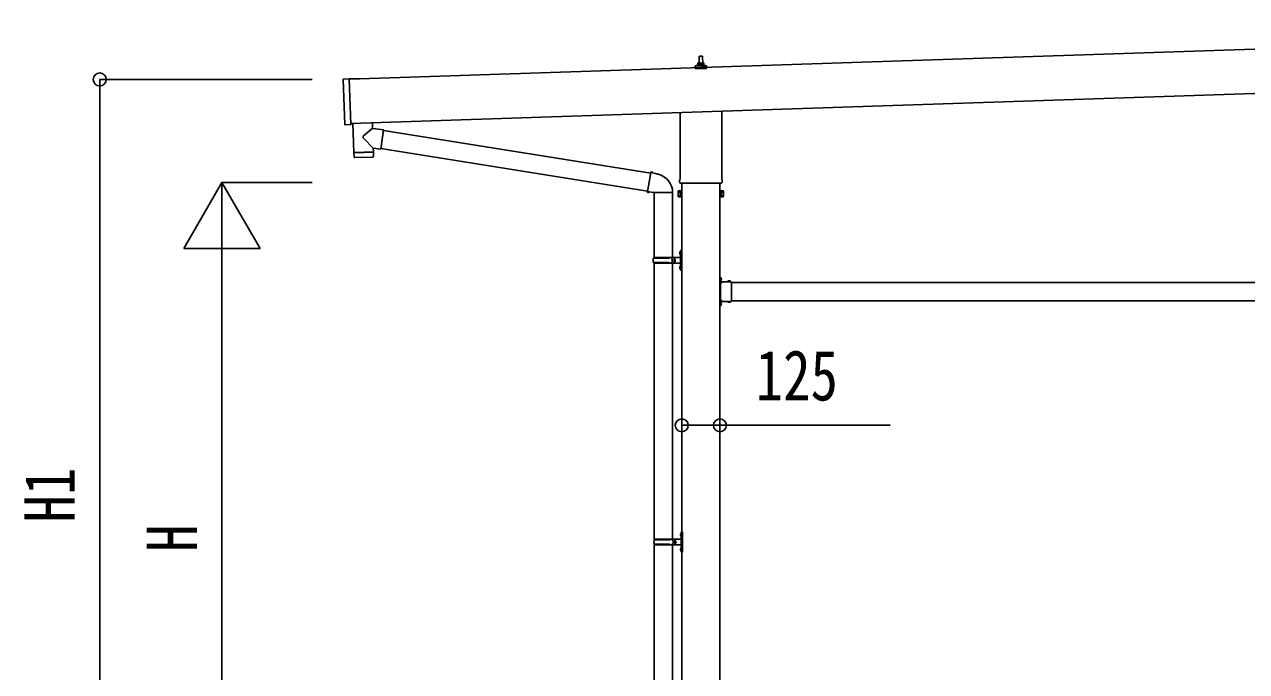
# Model space of a CAD drawing. Units: millimetres, scale not verified. Extents: x -21025 to 21025, y -14850 to 14850.
# Drawn here: x -5850 to -1848, y 1712 to 3832 of the extents above; entities that cross this region are included whole.
import ezdxf
from ezdxf.enums import TextEntityAlignment as Align

# ---------------------------------------------------------------- set-up
doc = ezdxf.new("R2010")
doc.units = ezdxf.units.MM
doc.header["$LTSCALE"] = 60
for name, color, linetype in [('0-5_YKK_13', 4, 'Continuous'), ('0-6_YKK_A1', 4, 'Continuous'), ('0-7_YKK_D', 6, 'Continuous')]:
    doc.layers.add(name, color=color, linetype=linetype)
doc.styles.add('ＭＳ ゴシック', font='')
doc.styles.get('ＭＳ ゴシック').set_extended_font_data('MS Gothic')

msp = doc.modelspace()

# ---------------------------------------------------------------- linework, layer by layer
at = {"layer": '0-5_YKK_13'}
for p, q in [((-3640.9, 3703.38), (-3640.17, 3726.9)), ((-3639.18, 3727.88), (-3630.63, 3727.88)), ((-3629.63, 3726.9), (-3628.9, 3703.38)), ((-3653.15, 3687.88), (-3653.15, 3695.59)), ((-3616.65, 3687.88), (-3653.15, 3687.88)), ((-3652.77, 3696.38), (-3617.03, 3696.38)), ((-3652.39, 3696.56), (-3645.67, 3698.19)), ((-3645.28, 3698.38), (-3624.52, 3698.38)), ((-3644.9, 3699.16), (-3644.9, 3703.38)), ((-3643.9, 3703.38), (-3625.9, 3703.38)), ((-3624.9, 3699.16), (-3624.9, 3703.38)), ((-3617.42, 3696.56), (-3624.14, 3698.19)), ((-3616.65, 3687.88), (-3616.65, 3695.59)), ((-4801.11, 3504.08), (-4806.04, 3652)), ((-4786.08, 3653.66), (-4805.07, 3653.03)), ((-4752.09, 3654.58), (-4786.08, 3653.44)), ((-3703.2, 3323.89), (-3703.2, 3543.26)), ((-3566.6, 3547.81), (-3566.6, 3323.89)), ((-4710.62, 3509.68), (-4710.01, 3491.5)), ((-4674.41, 3486.43), (-4683.37, 3423.37)), ((-4674.67, 3484.61), (-3798.77, 3345.15)), ((-4707.86, 3426.85), (-4739.35, 3459.36)), ((-4771.39, 3411.71), (-4770.72, 3398.67)), ((-4766.92, 3412.86), (-4766.87, 3411.86)), ((-4711.95, 3414.69), (-4711.94, 3413.69)), ((-4707.86, 3426.85), (-4683.37, 3423.37)), ((-4707.86, 3426.85), (-4707.45, 3414.84)), ((-4683.11, 3425.2), (-3809.19, 3286.05)), ((-4710.11, 3397.74), (-4767.62, 3395.82)), ((-3798.45, 3346.97), (-3803.98, 3315.6)), ((-3798.45, 3346.97), (-3797.31, 3348.95)), ((-3797.31, 3348.95), (-3793.74, 3348.32)), ((-3793.74, 3348.32), (-3793.33, 3345.97)), ((-3778.82, 3343.15), (-3777.13, 3341.52)), ((-3777.13, 3341.52), (-3775.01, 3341.07)), ((-3809.51, 3284.24), (-3803.98, 3315.6)), ((-3809.51, 3284.24), (-3809.11, 3281.98)), ((-3809.51, 3284.24), (-3804.36, 3283.42)), ((-3809.11, 3281.98), (-3805.55, 3281.36)), ((-3805.55, 3281.36), (-3804.36, 3283.42)), ((-3804.36, 3283.42), (-3789.76, 3281.11)), ((-3789.76, 3281.11), (-3787.55, 3282.09)), ((-3708.9, 3285.61), (-3708.14, 3286.93)), ((-3708.9, 3285.61), (-3708.9, 3268.61)), ((-3701.9, 3282.02), (-3708.14, 3282.02)), ((-3704.9, 3315.11), (-3704.9, 3320.61)), ((-3566.96, 3311.61), (-3702.84, 3311.61)), ((-3567.9, 3282.02), (-3561.66, 3282.02)), ((-3564.9, 3320.61), (-3564.9, 3315.11)), ((-3560.9, 3285.61), (-3561.66, 3286.93)), ((-3560.9, 3285.61), (-3560.9, 3268.61)), ((-3727.25, 3281.7), (-3788.44, 3281.7)), ((-3787.4, 3281.7), (-3787.4, 3068.11)), ((-3727.4, 3281.7), (-3727.4, 3068.11)), ((-3708.9, 3268.61), (-3708.14, 3267.3)), ((-3701.9, 3272.21), (-3708.14, 3272.21)), ((-3701.9, 3267.3), (-3708.14, 3267.3)), ((-3699.4, 3267.91), (-3701.9, 3267.91)), ((-3570.4, 3267.91), (-3567.9, 3267.91)), ((-3567.9, 3272.21), (-3561.66, 3272.21)), ((-3567.9, 3267.3), (-3561.66, 3267.3)), ((-3560.9, 3268.61), (-3561.66, 3267.3)), ((-3703.7, 3085.26), (-3701.66, 3084.26)), ((-3702.43, 3087.26), (-3701.8, 3087.26)), ((-3702.43, 3087.26), (-3702.43, 3078.96)), ((-3701.8, 3087.26), (-3701.8, 3078.96)), ((-3701.8, 3087.26), (-3701.4, 3086.86)), ((-3701.66, 3084.26), (-3701.05, 3083.11)), ((-3701.4, 3091.11), (-3698.4, 3092.61)), ((-3701.4, 3091.11), (-3701.4, 3059.11)), ((-3701.4, 3086.86), (-3701.4, 3079.36)), ((-3698.4, 3092.61), (-3698.4, 3059.11)), ((-3698.4, 3092.61), (-3697.4, 3092.61)), ((-3697.4, 3092.61), (-3697.4, 3059.11)), ((-3790.4, 3066.11), (-3740.07, 3066.11)), ((-3790.4, 3052.11), (-3740.07, 3052.11)), ((-3789.4, 3068.11), (-3703.4, 3068.11)), ((-3789.4, 3068.11), (-3789.4, 3066.11)), ((-3789.4, 3050.11), (-3789.4, 3052.11)), ((-3789.4, 3050.11), (-3703.4, 3050.11)), ((-3787.4, 3050.11), (-3787.4, 2145.61)), ((-3730.4, 3068.11), (-3730.4, 3063.61)), ((-3730.4, 3063.61), (-3728.4, 3063.61)), ((-3730.4, 3050.11), (-3730.4, 3054.61)), ((-3730.4, 3054.61), (-3728.4, 3054.61)), ((-3728.4, 3063.61), (-3728.4, 3059.11)), ((-3728.4, 3054.61), (-3728.4, 3059.11)), ((-3727.4, 3050.11), (-3727.4, 2145.61)), ((-3722.4, 3068.11), (-3722.4, 3059.11)), ((-3722.4, 3063.61), (-3719.4, 3063.61)), ((-3722.4, 3050.11), (-3722.4, 3059.11)), ((-3722.4, 3054.61), (-3719.4, 3054.61)), ((-3719.4, 3063.61), (-3719.4, 3059.11)), ((-3719.4, 3054.61), (-3719.4, 3059.11)), ((-3702.43, 3078.96), (-3701.8, 3078.96)), ((-3701.8, 3078.96), (-3701.4, 3079.36)), ((-3701.4, 3027.11), (-3701.4, 3059.11)), ((-3698.4, 3025.61), (-3698.4, 3059.11)), ((-3697.4, 3025.61), (-3697.4, 3059.11)), ((-3703.7, 3037.26), (-3701.66, 3036.26)), ((-3702.43, 3039.26), (-3701.8, 3039.26)), ((-3702.43, 3039.26), (-3702.43, 3030.96)), ((-3702.43, 3030.96), (-3701.8, 3030.96)), ((-3701.8, 3039.26), (-3701.8, 3030.96)), ((-3701.8, 3039.26), (-3701.4, 3038.86)), ((-3701.8, 3030.96), (-3701.4, 3031.36)), ((-3701.66, 3036.26), (-3701.05, 3035.11)), ((-3701.4, 3038.86), (-3701.4, 3031.36)), ((-3701.4, 3027.11), (-3698.4, 3025.61)), ((-3698.4, 3025.61), (-3697.4, 3025.61)), ((-3570.8, 3004.61), (-3572.4, 3004.61)), ((-3570.8, 2987.65), (-3570.8, 3004.61)), ((-3569.94, 3001.85), (-3570.1, 3001.85)), ((-3572.4, 3000.11), (-3570.8, 3000.11)), ((-3570.8, 2999.11), (-3572.4, 2999.11)), ((-3566.7, 2997.11), (-3572.4, 2997.11)), ((-3570.8, 2995.11), (-3572.4, 2995.11)), ((-3572.4, 2994.11), (-3570.8, 2994.11)), ((-3570.8, 3001.15), (-3570.8, 2993.08)), ((-3570.8, 2998.24), (-3568.14, 2999.56)), ((-3570.8, 2995.99), (-3568.14, 2994.66)), ((-3534.4, 2989.21), (-3570.8, 2989.21)), ((-3570.4, 2987.61), (-3567.4, 2987.61)), ((-3570.4, 2978.83), (-3570.4, 2985.61)), ((-3570.4, 2936.83), (-3570.4, 2977.4)), ((-3569.94, 2992.38), (-3570.1, 2992.38)), ((-3547.14, 2990.08), (-3547.14, 2989.91)), ((-3538.37, 2989.21), (-3546.44, 2989.21)), ((-3543.53, 2989.21), (-3544.85, 2991.87)), ((-3541.28, 2989.21), (-3539.95, 2991.87)), ((-3537.67, 2990.08), (-3537.67, 2989.91)), ((-3534.4, 2978.83), (-3534.4, 2989.21)), ((-3534.4, 2936.83), (-3534.4, 2977.4)), ((-3570.8, 2909.61), (-3570.8, 2926.57)), ((-3534.4, 2925.01), (-3570.8, 2925.01)), ((-3570.4, 2928.61), (-3570.4, 2935.4)), ((-3567.4, 2926.61), (-3570.4, 2926.61)), ((-3569.94, 2921.85), (-3570.1, 2921.85)), ((-3547.14, 2924.15), (-3547.14, 2924.31)), ((-3538.37, 2925.01), (-3546.44, 2925.01)), ((-3543.53, 2925.01), (-3544.85, 2922.36)), ((-3541.28, 2925.01), (-3539.95, 2922.36)), ((-3537.67, 2924.15), (-3537.67, 2924.31)), ((-3534.4, 2925.01), (-3534.4, 2935.4)), ((-3570.8, 2919.11), (-3572.4, 2919.11)), ((-3570.8, 2915.11), (-3572.4, 2915.11)), ((-3570.8, 2909.61), (-3572.4, 2909.61)), ((-3570.8, 2921.15), (-3570.8, 2913.08)), ((-3570.8, 2918.24), (-3568.14, 2919.56)), ((-3570.8, 2915.99), (-3568.14, 2914.66)), ((-3569.94, 2912.38), (-3570.1, 2912.38)), ((-3701.2, 2162.76), (-3699.16, 2161.76)), ((-3699.93, 2164.76), (-3699.3, 2164.76)), ((-3699.93, 2164.76), (-3699.93, 2156.46)), ((-3699.3, 2164.76), (-3699.3, 2156.46)), ((-3699.3, 2164.76), (-3698.9, 2164.36)), ((-3699.16, 2161.76), (-3698.55, 2160.61)), ((-3698.9, 2168.61), (-3695.9, 2170.11)), ((-3698.9, 2168.61), (-3698.9, 2136.61)), ((-3698.9, 2164.36), (-3698.9, 2156.86)), ((-3695.9, 2170.11), (-3695.9, 2136.61)), ((-3695.9, 2170.11), (-3694.9, 2170.11)), ((-3694.9, 2170.11), (-3694.9, 2136.61)), ((-3787.9, 2143.61), (-3737.57, 2143.61)), ((-3787.9, 2129.61), (-3737.57, 2129.61)), ((-3787.4, 2127.62), (-3787.4, 1223.11)), ((-3786.9, 2145.61), (-3700.9, 2145.61)), ((-3786.9, 2145.61), (-3786.9, 2143.61)), ((-3786.9, 2127.61), (-3786.9, 2129.61)), ((-3786.9, 2127.61), (-3700.9, 2127.61)), ((-3727.9, 2145.61), (-3727.9, 2141.11)), ((-3727.9, 2141.11), (-3725.9, 2141.11)), ((-3727.9, 2127.61), (-3727.9, 2132.11)), ((-3727.9, 2132.11), (-3725.9, 2132.11)), ((-3727.4, 2127.62), (-3727.4, 1223.11)), ((-3725.9, 2141.11), (-3725.9, 2136.61)), ((-3725.9, 2132.11), (-3725.9, 2136.61)), ((-3719.9, 2145.61), (-3719.9, 2136.61)), ((-3719.9, 2141.11), (-3716.9, 2141.11)), ((-3719.9, 2127.61), (-3719.9, 2136.61)), ((-3719.9, 2132.11), (-3716.9, 2132.11)), ((-3716.9, 2141.11), (-3716.9, 2136.61)), ((-3716.9, 2132.11), (-3716.9, 2136.61)), ((-3699.93, 2156.46), (-3699.3, 2156.46)), ((-3699.3, 2156.46), (-3698.9, 2156.86)), ((-3698.9, 2104.61), (-3698.9, 2136.61)), ((-3695.9, 2103.11), (-3695.9, 2136.61)), ((-3694.9, 2103.11), (-3694.9, 2136.61)), ((-3701.2, 2114.76), (-3699.16, 2113.76)), ((-3699.93, 2116.76), (-3699.3, 2116.76)), ((-3699.93, 2116.76), (-3699.93, 2108.46)), ((-3699.93, 2108.46), (-3699.3, 2108.46)), ((-3699.3, 2116.76), (-3699.3, 2108.46)), ((-3699.3, 2116.76), (-3698.9, 2116.36)), ((-3699.3, 2108.46), (-3698.9, 2108.86)), ((-3699.16, 2113.76), (-3698.55, 2112.61)), ((-3698.9, 2116.36), (-3698.9, 2108.86)), ((-3698.9, 2104.61), (-3695.9, 2103.11)), ((-3695.9, 2103.11), (-3694.9, 2103.11))]:
    msp.add_line(p, q, dxfattribs=at)
for points in [[(-4786.08, 3653.66), (-4781.09, 3503.75), (-4800.07, 3503.11)], [(-4786.04, 3652.45), (-4752.06, 3653.58), (-4752.09, 3654.58)], [(-4774.58, 3507.55), (-4771.42, 3412.71), (-4707.45, 3414.84)], [(-4710.01, 3491.5), (-4712.1, 3489.73), (-4739.32, 3466.69)], [(-4674.41, 3486.43), (-4700.32, 3490.12), (-4710.01, 3491.5)], [(-4707.21, 3400.79), (-4707.42, 3413.84), (-4771.39, 3411.71)], [(-3798.45, 3346.97), (-3793.33, 3345.97), (-3778.82, 3343.15)], [(-3701.9, 3267.3), (-3701.9, 3286.93), (-3708.14, 3286.93)], [(-3701.9, 3267.91), (-3701.9, 3286.31), (-3699.4, 3286.31)], [(-3567.9, 3267.91), (-3567.9, 3286.31), (-3570.4, 3286.31)], [(-3567.9, 3267.3), (-3567.9, 3286.93), (-3561.66, 3286.93)], [(-3703.7, 3080.97), (-3701.66, 3081.96), (-3701.05, 3083.11)], [(-3703.7, 3032.97), (-3701.66, 3033.96), (-3701.05, 3035.11)], [(-3572.4, 2989.61), (-3572.4, 2995.61), (-3572.4, 2998.61), (-3572.4, 3004.61)], [(-3570.4, 2985.61), (-3567.4, 2985.61), (-3567.4, 2989.21)], [(-3572.4, 2909.61), (-3572.4, 2915.61), (-3572.4, 2918.61), (-3572.4, 2924.61)], [(-3570.4, 2928.61), (-3567.4, 2928.61), (-3567.4, 2925.01)], [(-3701.2, 2158.47), (-3699.16, 2159.46), (-3698.55, 2160.61)], [(-3701.2, 2110.47), (-3699.16, 2111.46), (-3698.55, 2112.61)]]:
    msp.add_lwpolyline(points, dxfattribs=at)
for points in [[(-3699.4, 3266.61), (-3699.4, 3287.61), (-3697.4, 3287.61), (-3697.4, 3266.61)], [(-3570.4, 3266.61), (-3570.4, 3287.61), (-3572.4, 3287.61), (-3572.4, 3266.61)]]:
    msp.add_lwpolyline(points, close=True, dxfattribs=at)
for centre, radius, start, end in [((-3639.18, 3726.88), 1, 90, 178.60509), ((-3630.63, 3726.88), 1, 1.39491, 90), ((-3652.15, 3695.59), 1, 103.62699, 180), ((-3645.9, 3699.16), 1, 283.62699, 0), ((-3640.82, 3702.74), 4.13, 90, 171.17633), ((-3643.9, 3702.38), 1, 90, 180), ((-3631.57, 3703.38), 4.83, 133.60282, 180), ((-3638.23, 3703.38), 4.83, 0, 46.39718), ((-3628.99, 3702.74), 4.13, 8.82367, 90), ((-3625.9, 3702.38), 1, 0, 90), ((-3623.9, 3699.16), 1, 180, 256.37301), ((-3617.65, 3695.59), 1, 0, 76.37301), ((-4805.04, 3652.03), 1, 91.90915, 181.90915), ((-4800.11, 3504.11), 1, 181.90915, 271.90915), ((-4735.93, 3463.01), 5, 132.56466, 226.88314), ((-4767.73, 3398.82), 3, 182.90915, 271.95747), ((-4710.21, 3400.74), 3, 271.90915, 0.90915), ((-3787.55, 3282.09), 60.3, 359.62495, 78), ((-3700.9, 3320.61), 4, 125.09963, 180), ((-3568.9, 3320.61), 4, 0, 54.90037), ((-3704.56, 3284.48), 4.34, 145.61575, 214.38425), ((-3692.66, 3277.11), 16.24, 162.41205, 197.58795), ((-3700.9, 3315.11), 4, 180, 194.47751), ((-3700.9, 3315.11), 4, 194.47751, 241.04498), ((-3568.9, 3315.11), 4, 298.95502, 345.52249), ((-3568.9, 3315.11), 4, 345.52249, 0), ((-3565.25, 3284.48), 4.34, 325.61575, 34.38425), ((-3577.14, 3277.11), 16.24, 342.41205, 17.58795), ((-3704.56, 3269.75), 4.34, 145.61575, 214.38425), ((-3565.25, 3269.75), 4.34, 325.61575, 34.38425), ((-3698.1, 3083.11), 6, 136.21765, 223.78235), ((-3741.65, 3059.11), 49.25, 171.82876, 180.00002), ((-3741.65, 3059.11), 49.25, 180.00002, 188.17127), ((-3740.07, 3068.11), 2, 270, 359.99998), ((-3740.07, 3050.11), 2, 0.00005, 90.00004), ((-3703.4, 3070.11), 2, 270, 359.99998), ((-3703.4, 3048.11), 2, 0.00005, 90.00004), ((-3698.1, 3035.11), 6, 136.21765, 223.78235), ((-3570.1, 3001.15), 0.7, 90, 180), ((-3569.94, 3000.99), 0.862, 39.12355, 90), ((-3570.4, 2989.61), 2, 180, 270), ((-3570.1, 2993.08), 0.7, 180, 270), ((-3571.1, 2978.11), 1, 314.427, 45.573), ((-3569.94, 2993.24), 0.862, 270, 320.87645), ((-3574.7, 2997.11), 7, 0, 39.12355), ((-3574.7, 2997.11), 7, 320.87645, 0), ((-3546.44, 2989.91), 0.7, 180, 270), ((-3546.27, 2990.08), 0.862, 129.12355, 180), ((-3542.4, 2985.31), 7, 90, 129.12355), ((-3542.4, 2985.31), 7, 50.87645, 90), ((-3538.37, 2989.91), 0.7, 270, 0), ((-3538.53, 2990.08), 0.862, 0, 50.87645), ((-3533.7, 2978.11), 1, 134.427, 225.573), ((-3570.4, 2924.61), 2, 90, 180), ((-3570.1, 2921.15), 0.7, 90, 180), ((-3571.1, 2936.11), 1, 314.427, 45.573), ((-3569.94, 2920.99), 0.862, 39.12355, 90), ((-3546.44, 2924.31), 0.7, 90, 180), ((-3546.27, 2924.15), 0.862, 180, 230.87645), ((-3542.4, 2928.91), 7, 230.87645, 270), ((-3542.4, 2928.91), 7, 270, 309.12355), ((-3538.37, 2924.31), 0.7, 0, 90), ((-3538.53, 2924.15), 0.862, 309.12355, 0), ((-3533.7, 2936.11), 1, 134.427, 225.573), ((-3570.1, 2913.08), 0.7, 180, 270), ((-3569.94, 2913.24), 0.862, 270, 320.87645), ((-3574.7, 2917.11), 7, 0, 39.12355), ((-3574.7, 2917.11), 7, 320.87645, 0), ((-3695.6, 2160.61), 6, 136.21765, 223.78235), ((-3739.15, 2136.61), 49.25, 171.82876, 180.00002), ((-3739.15, 2136.61), 49.25, 180.00002, 188.17127), ((-3737.57, 2145.61), 2, 270, 359.99998), ((-3737.57, 2127.61), 2, 0.00005, 90.00004), ((-3700.9, 2147.61), 2, 270, 359.99998), ((-3700.9, 2125.61), 2, 0.00005, 90.00004), ((-3695.6, 2112.61), 6, 136.21765, 223.78235)]:
    msp.add_arc(centre, radius, start, end, dxfattribs=at)
at = {"layer": '0-6_YKK_A1'}
for p, q in [((605.98, 3831.95), (-4786.04, 3652.24)), ((-4781.21, 3507.33), (610.81, 3687.06)), ((-3697.4, 3311.61), (-3697.4, 514.11)), ((-3572.4, 514.11), (-3572.4, 3311.61)), ((-3534.4, 2987.11), (-635.4, 2987.11)), ((-3567.4, 2927.11), (-3571.9, 2927.11)), ((-3534.4, 2927.11), (-635.4, 2927.11))]:
    msp.add_line(p, q, dxfattribs=at)
msp.add_lwpolyline([(-3567.4, 2987.11), (-3571.9, 2987.11), (-3571.9, 2927.11)], dxfattribs=at)
at = {"layer": '0-7_YKK_D'}
for p, q in [((-4907.54, 3651.73), (-5604.51, 3651.73)), ((-5603.51, 1014.11), (-5603.51, 3651.73)), ((-5203.51, 3314.11), (-5328.51, 3097.61)), ((-4907.54, 3314.11), (-5204.51, 3314.11)), ((-5203.51, 3314.11), (-5078.51, 3097.61)), ((-5203.51, 3314.11), (-5203.51, 2881.1)), ((-5328.51, 3097.61), (-5078.51, 3097.61)), ((-5203.51, 1264.11), (-5203.51, 3064.11))]:
    msp.add_line(p, q, dxfattribs=at)
msp.add_lwpolyline([(-3697.4, 2518.9), (-3572.4, 2518.9), (-3015.4, 2518.9)], dxfattribs=at)
for centre in [(-5603.51, 3651.73), (-3697.4, 2518.9), (-3572.4, 2518.9)]:
    msp.add_circle(centre, 21.25, dxfattribs=at)

# ---------------------------------------------------------------- texts
at = {"layer": '0-7_YKK_D', "style": 'ＭＳ ゴシック', "width": 0.8}
msp.add_text('125', height=165, dxfattribs=at).set_placement((-3455.4, 2550.9), align=Align.BOTTOM_LEFT)
for s, p in [('H1', (-5635.51, 2200.92)), ('H', (-5235.51, 2104.11))]:
    msp.add_text(s, height=165, rotation=90, dxfattribs=at).set_placement(p, align=Align.BOTTOM_LEFT)

doc.saveas('drawing.dxf')
